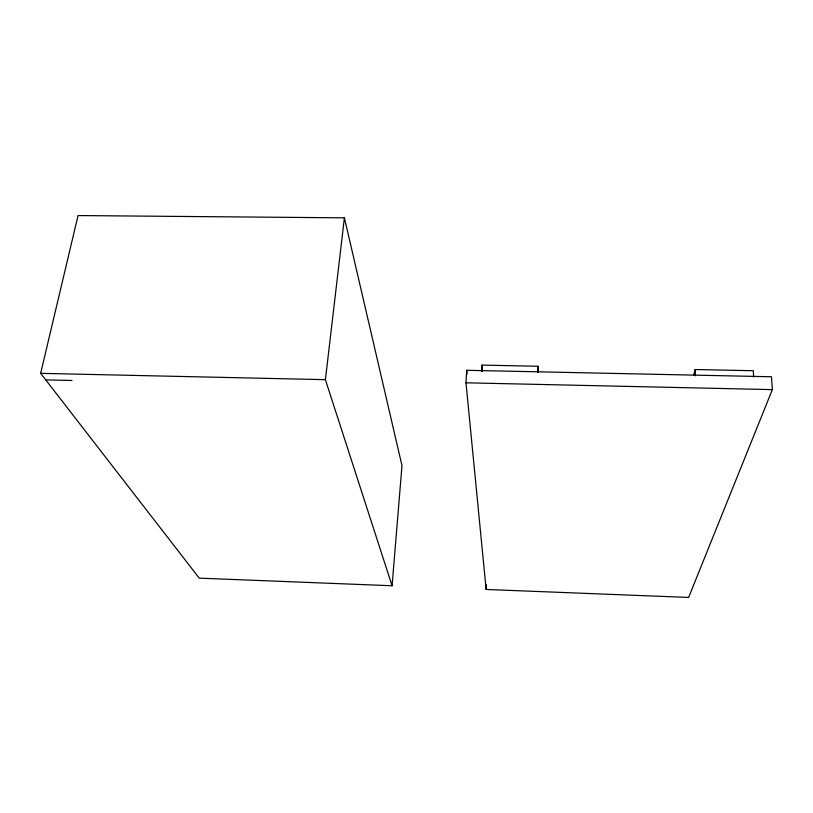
<?xml version="1.0" encoding="UTF-8"?>
<svg xmlns="http://www.w3.org/2000/svg" width="813" height="813" viewBox="0 0 813 813"><rect width="100%" height="100%" fill="white"/><g stroke="black" fill="none" stroke-linecap="round" stroke-linejoin="round"><path stroke-width="1.22" d="M538.013 371.897L538.125 366.267L482.007 365.098L481.692 371.246M537.942 372.445L538.125 366.267M486.154 589.466L465.981 382.801L466.713 370.301L771.466 376.765L772.35 389.62L688.631 597.443L486.154 589.466L486.367 584.933M392.079 585.756L401.988 465.625L344.397 217.833L78.058 215.557L40.65 373.34L199.246 578.145L392.079 585.756L325.393 379.671L344.397 217.833M693.641 375.2L695.166 369.529L753.285 370.728L753.671 377.029M40.65 373.34L325.393 379.671M465.981 382.801L772.35 389.62M45.721 379.884L71.981 380.484M466.713 370.301L467.069 374.082M482.007 365.098L482.455 371.419M695.166 369.529L695.4 375.789"/></g></svg>
